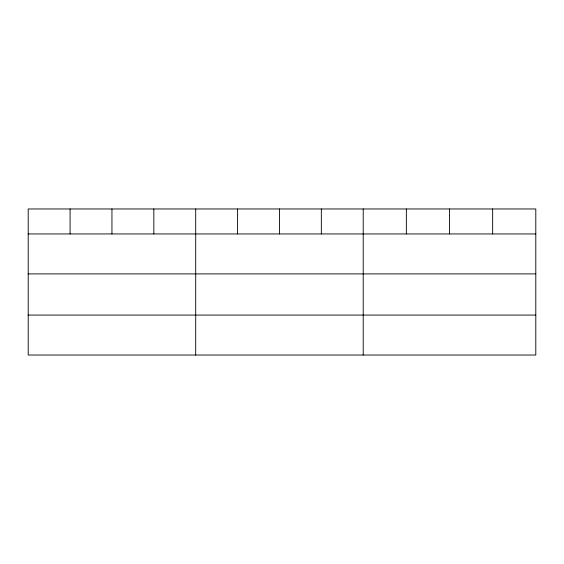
<?xml version="1.0" encoding="UTF-8"?>
<svg xmlns="http://www.w3.org/2000/svg" width="564" height="564" viewBox="0 0 564 564"><rect width="100%" height="100%" fill="white"/><g stroke="black" fill="none" stroke-linecap="round" stroke-linejoin="round"><path stroke-width="0.85" d="M535.8 273.9L535.8 208.969L28.2 208.969L28.2 355.031L535.8 355.031L535.8 273.9L28.2 273.9M28.2 233.947L535.8 233.947M28.2 315.072L535.8 315.072M492.654 208.969L492.654 233.947M449.508 208.969L449.508 233.947M406.362 208.969L406.362 233.947M363.216 208.969L363.216 355.031M321.339 208.969L321.339 233.947M279.462 208.969L279.462 233.947M237.585 208.969L237.585 233.947M195.708 208.969L195.708 355.031M153.831 208.969L153.831 233.947M111.954 208.969L111.954 233.947M70.077 208.969L70.077 233.947"/></g></svg>
